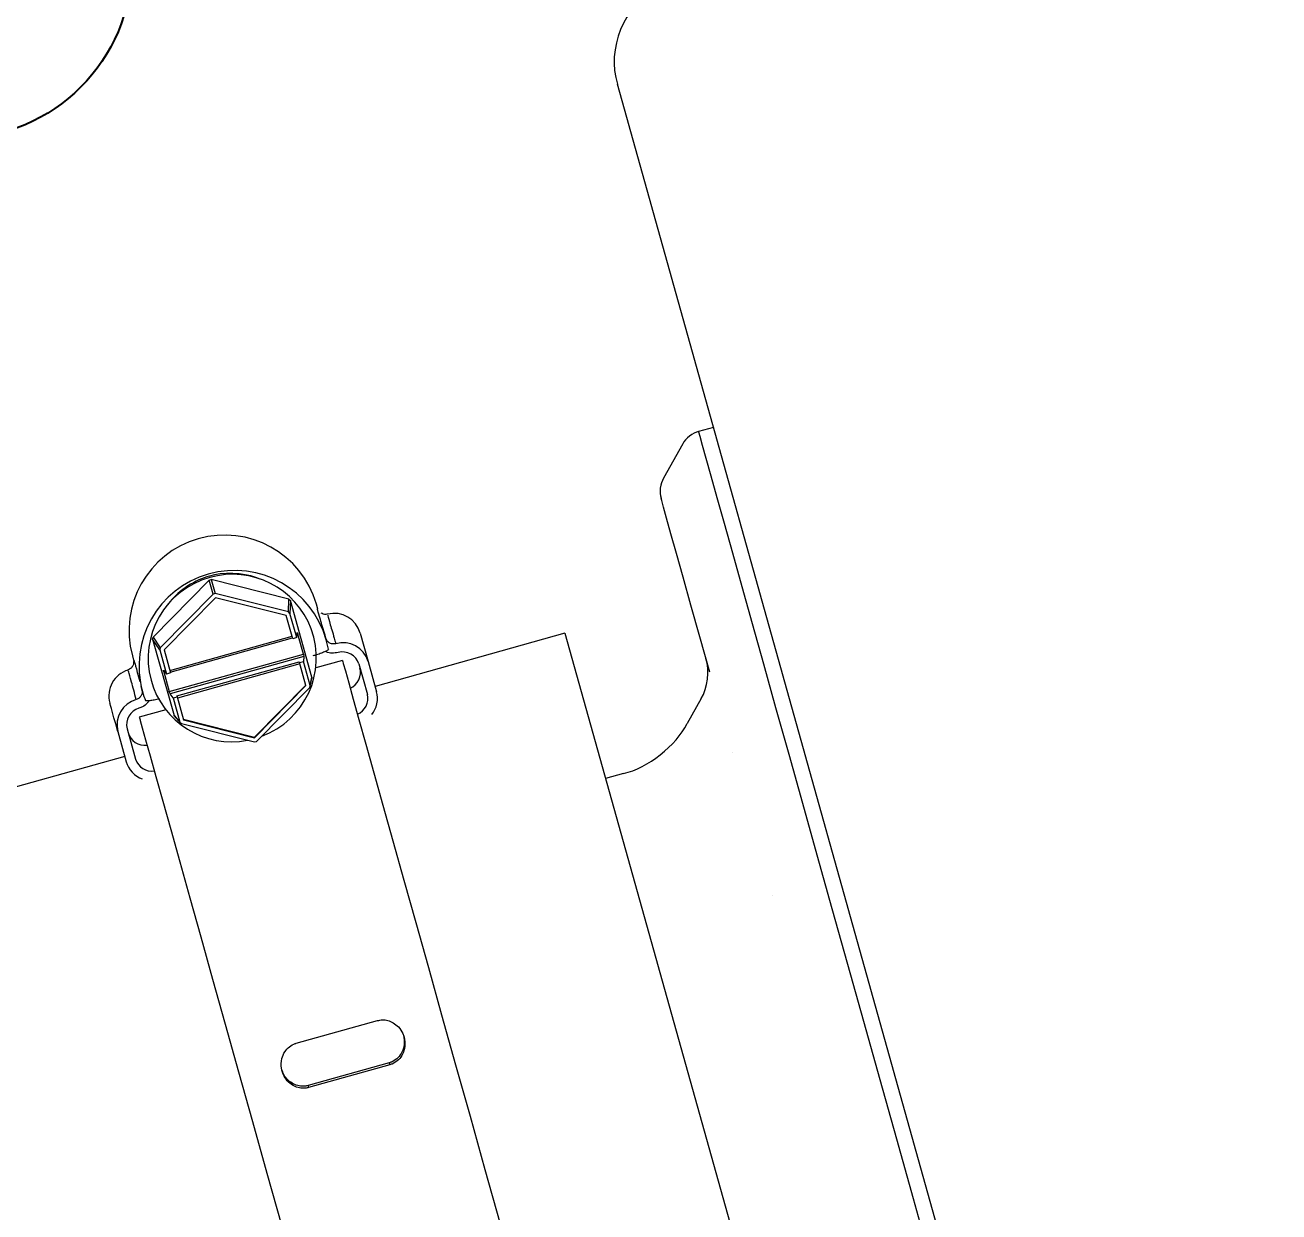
# Model space of a CAD drawing. Header units: inches. Extents: x -22 to 145, y -20 to 61.
# Drawn here: x 21.186 to 22.076, y 6.941 to 7.783 of the extents above; entities that cross this region are included whole.
import ezdxf
from ezdxf.enums import TextEntityAlignment as Align

# ---------------------------------------------------------------- set-up
doc = ezdxf.new("R2010")
doc.units = ezdxf.units.IN
doc.header["$MEASUREMENT"] = 0
for name, color, linetype in [('M-DET-MEDIUM', 3, 'Continuous'), ('M-DET-THIN', 9, 'Continuous'), ('M-DET-TXT', 2, 'Continuous'), ('M-DET-WIDE', 255, 'Continuous')]:
    doc.layers.add(name, color=color, linetype=linetype)
doc.styles.add('ARC-TEXT', font='arial.ttf', dxfattribs={"width": 1.00018, "height": 0.0938})

# ---------------------------------------------------------------- blocks, each defined once
blk = doc.blocks.new('block 139')
at = {"lineweight": 0}
blk.add_lwpolyline([(3.20915, 6.39417), (3.07439, 6.35645)], dxfattribs=at)
blk = doc.blocks.new('block 140')
at = {"lineweight": 0}
blk.add_lwpolyline([(2.89673, 6.30673), (2.63249, 6.23277)], dxfattribs=at)
blk = doc.blocks.new('block 150')
at = {"lineweight": 0}
blk.add_lwpolyline([(3.05119, 6.37483), (3.03233, 6.36956)], dxfattribs=at)
blk = doc.blocks.new('block 151')
at = {"lineweight": 0}
blk.add_lwpolyline([(2.92588, 6.33975), (2.90703, 6.33449)], dxfattribs=at)
blk = doc.blocks.new('block 152')
at = {"lineweight": 0}
blk.add_lwpolyline([(3.03367, 6.4112), (3.03268, 6.41473)], dxfattribs=at)
blk = doc.blocks.new('block 153')
at = {"lineweight": 0}
blk.add_lwpolyline([(3.03971, 6.38962), (3.03883, 6.39274)], dxfattribs=at)
blk = doc.blocks.new('block 154')
at = {"lineweight": 0}
blk.add_lwpolyline([(2.90818, 6.3566), (2.90915, 6.35309)], dxfattribs=at)
blk = doc.blocks.new('block 155')
at = {"lineweight": 0}
blk.add_lwpolyline([(2.90214, 6.37818), (2.903, 6.37507)], dxfattribs=at)
blk = doc.blocks.new('block 156')
at = {"lineweight": 0}
blk.add_open_spline([(3.04058, 6.40775), (3.04024, 6.40765), (3.03989, 6.40754), (3.03953, 6.4075), (3.03886, 6.40742), (3.03816, 6.40757), (3.0375, 6.40777), (3.03696, 6.40793), (3.03644, 6.40814), (3.03602, 6.40848)], degree=3, knots=[0, 0, 0, 0, 1, 1, 1, 2, 2, 2, 3, 3, 3, 3], dxfattribs=at)
blk = doc.blocks.new('block 157')
at = {"lineweight": 0}
blk.add_open_spline([(2.90294, 6.37397), (2.90295, 6.37393), (2.90295, 6.37386), (2.90296, 6.37372), (2.903, 6.37341), (2.90306, 6.37273), (2.90261, 6.37154), (2.90235, 6.37086), (2.90193, 6.37001), (2.90117, 6.36938), (2.90055, 6.36886), (2.89971, 6.36849), (2.89889, 6.36811)], degree=3, knots=[0, 0, 0, 0, 1, 1, 1, 2, 2, 2, 3, 3, 3, 4, 4, 4, 4], dxfattribs=at)
blk = doc.blocks.new('block 158')
at = {"lineweight": 0}
blk.add_open_spline([(3.06381, 6.39423), (3.06105, 6.40421), (3.0507, 6.41021), (3.04069, 6.40765)], degree=3, dxfattribs=at)
blk = doc.blocks.new('block 159')
at = {"lineweight": 0}
blk.add_open_spline([(2.89912, 6.36803), (2.88913, 6.36508), (2.88333, 6.35455), (2.88615, 6.34451)], degree=3, dxfattribs=at)
blk = doc.blocks.new('block 160')
at = {"lineweight": 0}
blk.add_open_spline([(3.0567, 6.35512), (3.06224, 6.35745), (3.06529, 6.36394), (3.06359, 6.36969)], degree=3, dxfattribs=at)
blk = doc.blocks.new('block 161')
at = {"lineweight": 0}
blk.add_open_spline([(2.8991, 6.32365), (2.90061, 6.31785), (2.9066, 6.31389), (2.91253, 6.31477)], degree=3, dxfattribs=at)
blk = doc.blocks.new('block 162')
at = {"lineweight": 0}
blk.add_lwpolyline([(2.92899, 6.36651), (3.01578, 6.39079)], dxfattribs=at)
blk = doc.blocks.new('block 163')
at = {"lineweight": 0}
blk.add_lwpolyline([(2.93201, 6.33505), (2.93617, 6.33049)], dxfattribs=at)
blk = doc.blocks.new('block 164')
at = {"lineweight": 0}
blk.add_lwpolyline([(3.02834, 6.35629), (3.02952, 6.36235)], dxfattribs=at)
blk = doc.blocks.new('block 165')
at = {"lineweight": 0}
blk.add_lwpolyline([(2.99271, 6.4326), (2.98973, 6.43361)], dxfattribs=at)
blk = doc.blocks.new('block 166')
at = {"lineweight": 0}
blk.add_lwpolyline([(2.92904, 6.41663), (2.927, 6.4142)], dxfattribs=at)
blk = doc.blocks.new('block 370')
at = {"lineweight": 0}
blk.add_lwpolyline([(3.31457, 6.54027), (3.30401, 6.53731)], dxfattribs=at)
blk = doc.blocks.new('block 372')
at = {"lineweight": 0}
blk.add_open_spline([(3.30401, 6.53731), (3.29976, 6.5364), (3.29466, 6.53239), (3.29274, 6.52847)], degree=3, dxfattribs=at)
blk = doc.blocks.new('block 373')
at = {"lineweight": 0}
blk.add_lwpolyline([(3.29274, 6.52847), (3.27906, 6.50415)], dxfattribs=at)
blk = doc.blocks.new('block 376')
at = {"lineweight": 0}
blk.add_open_spline([(3.27906, 6.50415), (3.27671, 6.5005), (3.27593, 6.49405), (3.27736, 6.48994)], degree=3, dxfattribs=at)
blk = doc.blocks.new('block 378')
at = {"lineweight": 0}
blk.add_open_spline([(3.30577, 6.34774), (3.31048, 6.35505), (3.31204, 6.36795), (3.30919, 6.37617)], degree=3, dxfattribs=at)
blk = doc.blocks.new('block 379')
at = {"lineweight": 0}
blk.add_lwpolyline([(3.30577, 6.34774), (3.29583, 6.33003)], dxfattribs=at)
blk = doc.blocks.new('block 382')
at = {"lineweight": 0}
blk.add_open_spline([(3.25077, 6.29465), (3.26776, 6.29836), (3.28819, 6.3144), (3.29583, 6.33003)], degree=3, dxfattribs=at)
blk = doc.blocks.new('block 384')
at = {"lineweight": 0}
blk.add_lwpolyline([(3.25077, 6.29465), (3.238, 6.2911)], dxfattribs=at)
blk = doc.blocks.new('block 394')
at = {"lineweight": 0}
blk.add_lwpolyline([(3.20915, 6.39417), (3.47142, 5.45712)], dxfattribs=at)
blk = doc.blocks.new('block 423')
at = {"lineweight": 0}
blk.add_open_spline([(2.90703, 6.33449), (2.90703, 6.33444), (2.90763, 6.33231), (2.90763, 6.33231), (2.90763, 6.33231), (2.90912, 6.327), (2.90912, 6.327), (2.90912, 6.327), (2.91148, 6.31855), (2.91148, 6.31855), (2.91148, 6.31855), (2.91471, 6.30702), (2.91471, 6.30702), (2.91471, 6.30702), (2.91877, 6.29248), (2.91877, 6.29248), (2.91877, 6.29248), (2.92366, 6.27501), (2.92366, 6.27501), (2.92366, 6.27501), (2.92933, 6.25476), (2.92933, 6.25476), (2.92933, 6.25476), (2.93575, 6.23182), (2.93575, 6.23182), (2.93575, 6.23182), (2.94288, 6.20637), (2.94288, 6.20637), (2.94288, 6.20637), (2.95066, 6.17856), (2.95066, 6.17856), (2.95066, 6.17856), (2.95905, 6.14858), (2.95905, 6.14858), (2.95905, 6.14858), (2.96801, 6.11661), (2.96801, 6.11661), (2.96801, 6.11661), (2.97745, 6.08287), (2.97745, 6.08287), (2.97745, 6.08287), (2.98733, 6.04755), (2.98733, 6.04755), (2.98733, 6.04755), (2.99759, 6.01094), (2.99759, 6.01094), (2.99759, 6.01094), (3.00815, 5.97322), (3.00815, 5.97322), (3.00815, 5.97322), (3.01893, 5.93464), (3.01893, 5.93464), (3.01893, 5.93464), (3.0299, 5.89549), (3.0299, 5.89549), (3.0299, 5.89549), (3.04096, 5.85599), (3.04096, 5.85599), (3.04096, 5.85599), (3.05204, 5.8164), (3.05204, 5.8164), (3.05204, 5.8164), (3.06306, 5.77699), (3.06306, 5.77699), (3.06306, 5.77699), (3.07398, 5.73801), (3.07398, 5.73801), (3.07398, 5.73801), (3.08471, 5.69969), (3.08471, 5.69969), (3.08471, 5.69969), (3.09516, 5.66231), (3.09516, 5.66231), (3.09516, 5.66231), (3.10529, 5.6261), (3.10529, 5.6261), (3.10529, 5.6261), (3.11503, 5.59131), (3.11503, 5.59131), (3.11503, 5.59131), (3.12432, 5.55814), (3.12432, 5.55814), (3.12432, 5.55814), (3.13308, 5.52682), (3.13308, 5.52682), (3.13308, 5.52682), (3.14128, 5.49754), (3.14128, 5.49754), (3.14128, 5.49754), (3.14885, 5.4705), (3.14885, 5.4705), (3.14885, 5.4705), (3.15574, 5.44591), (3.15574, 5.44591), (3.15574, 5.44591), (3.16191, 5.42385), (3.16191, 5.42385), (3.16191, 5.42385), (3.16732, 5.40452), (3.16732, 5.40452), (3.16732, 5.40452), (3.17193, 5.38805), (3.17193, 5.38805), (3.17193, 5.38805), (3.17572, 5.3745), (3.17572, 5.3745), (3.17572, 5.3745), (3.17866, 5.364), (3.17866, 5.364), (3.17866, 5.364), (3.18072, 5.35663), (3.18072, 5.35663), (3.18072, 5.35663), (3.18191, 5.35238), (3.18191, 5.35238), (3.18191, 5.35238), (3.18222, 5.35127), (3.18222, 5.35127)], degree=3, knots=[0, 0, 0, 0, 1, 1, 1, 2, 2, 2, 3, 3, 3, 4, 4, 4, 5, 5, 5, 6, 6, 6, 7, 7, 7, 8, 8, 8, 9, 9, 9, 10, 10, 10, 11, 11, 11, 12, 12, 12, 13, 13, 13, 14, 14, 14, 15, 15, 15, 16, 16, 16, 17, 17, 17, 18, 18, 18, 19, 19, 19, 20, 20, 20, 21, 21, 21, 22, 22, 22, 23, 23, 23, 24, 24, 24, 25, 25, 25, 26, 26, 26, 27, 27, 27, 28, 28, 28, 29, 29, 29, 30, 30, 30, 31, 31, 31, 32, 32, 32, 33, 33, 33, 34, 34, 34, 35, 35, 35, 36, 36, 36, 37, 37, 37, 38, 38, 38, 39, 39, 39, 39], dxfattribs=at)
blk = doc.blocks.new('block 424')
at = {"lineweight": 0}
blk.add_open_spline([(3.05119, 6.37483), (3.05119, 6.37479), (3.05179, 6.37266), (3.05179, 6.37266), (3.05179, 6.37266), (3.05329, 6.36735), (3.05329, 6.36735), (3.05329, 6.36735), (3.05565, 6.3589), (3.05565, 6.3589), (3.05565, 6.3589), (3.05887, 6.34737), (3.05887, 6.34737), (3.05887, 6.34737), (3.06294, 6.33283), (3.06294, 6.33283), (3.06294, 6.33283), (3.06783, 6.31537), (3.06783, 6.31537), (3.06783, 6.31537), (3.0735, 6.29511), (3.0735, 6.29511), (3.0735, 6.29511), (3.07991, 6.27217), (3.07991, 6.27217), (3.07991, 6.27217), (3.08704, 6.24672), (3.08704, 6.24672), (3.08704, 6.24672), (3.09482, 6.21891), (3.09482, 6.21891), (3.09482, 6.21891), (3.10322, 6.18893), (3.10322, 6.18893), (3.10322, 6.18893), (3.11217, 6.15696), (3.11217, 6.15696), (3.11217, 6.15696), (3.12161, 6.12322), (3.12161, 6.12322), (3.12161, 6.12322), (3.13149, 6.0879), (3.13149, 6.0879), (3.13149, 6.0879), (3.14175, 6.05129), (3.14175, 6.05129), (3.14175, 6.05129), (3.15231, 6.01357), (3.15231, 6.01357), (3.15231, 6.01357), (3.16309, 5.97501), (3.16309, 5.97501), (3.16309, 5.97501), (3.17406, 5.93584), (3.17406, 5.93584), (3.17406, 5.93584), (3.18511, 5.89634), (3.18511, 5.89634), (3.18511, 5.89634), (3.19619, 5.85675), (3.19619, 5.85675), (3.19619, 5.85675), (3.20723, 5.81735), (3.20723, 5.81735), (3.20723, 5.81735), (3.21813, 5.77836), (3.21813, 5.77836), (3.21813, 5.77836), (3.22887, 5.74003), (3.22887, 5.74003), (3.22887, 5.74003), (3.23933, 5.70266), (3.23933, 5.70266), (3.23933, 5.70266), (3.24945, 5.66647), (3.24945, 5.66647), (3.24945, 5.66647), (3.2592, 5.63166), (3.2592, 5.63166), (3.2592, 5.63166), (3.26849, 5.59849), (3.26849, 5.59849), (3.26849, 5.59849), (3.27724, 5.56717), (3.27724, 5.56717), (3.27724, 5.56717), (3.28545, 5.5379), (3.28545, 5.5379), (3.28545, 5.5379), (3.29302, 5.51085), (3.29302, 5.51085), (3.29302, 5.51085), (3.2999, 5.48625), (3.2999, 5.48625), (3.2999, 5.48625), (3.30608, 5.4642), (3.30608, 5.4642), (3.30608, 5.4642), (3.31148, 5.44487), (3.31148, 5.44487), (3.31148, 5.44487), (3.3161, 5.4284), (3.3161, 5.4284), (3.3161, 5.4284), (3.31989, 5.41485), (3.31989, 5.41485), (3.31989, 5.41485), (3.32282, 5.40435), (3.32282, 5.40435), (3.32282, 5.40435), (3.32489, 5.39698), (3.32489, 5.39698), (3.32489, 5.39698), (3.32607, 5.39273), (3.32607, 5.39273), (3.32607, 5.39273), (3.32638, 5.39162), (3.32638, 5.39162)], degree=3, knots=[0, 0, 0, 0, 1, 1, 1, 2, 2, 2, 3, 3, 3, 4, 4, 4, 5, 5, 5, 6, 6, 6, 7, 7, 7, 8, 8, 8, 9, 9, 9, 10, 10, 10, 11, 11, 11, 12, 12, 12, 13, 13, 13, 14, 14, 14, 15, 15, 15, 16, 16, 16, 17, 17, 17, 18, 18, 18, 19, 19, 19, 20, 20, 20, 21, 21, 21, 22, 22, 22, 23, 23, 23, 24, 24, 24, 25, 25, 25, 26, 26, 26, 27, 27, 27, 28, 28, 28, 29, 29, 29, 30, 30, 30, 31, 31, 31, 32, 32, 32, 33, 33, 33, 34, 34, 34, 35, 35, 35, 36, 36, 36, 37, 37, 37, 38, 38, 38, 39, 39, 39, 39], dxfattribs=at)
blk = doc.blocks.new('block 433')
at = {"lineweight": 0}
blk.add_open_spline([(3.07609, 6.11922), (3.07722, 6.11945), (3.07835, 6.11967), (3.07947, 6.11973), (3.08079, 6.11979), (3.08212, 6.11961), (3.08336, 6.11927), (3.08474, 6.11891), (3.08603, 6.11836), (3.08722, 6.11768), (3.08862, 6.11685), (3.08987, 6.11583), (3.09092, 6.11468), (3.09223, 6.11328), (3.09326, 6.11168), (3.09403, 6.10996), (3.09438, 6.10918), (3.09467, 6.10835), (3.09492, 6.10753), (3.09552, 6.10536), (3.09572, 6.10307), (3.09545, 6.10079), (3.09523, 6.09895), (3.09471, 6.09711), (3.09385, 6.09541), (3.09315, 6.09398), (3.09219, 6.09265), (3.09103, 6.09146), (3.08984, 6.09028), (3.08844, 6.08925), (3.08688, 6.08859), (3.08623, 6.08829), (3.08555, 6.08806), (3.08488, 6.08785)], degree=3, knots=[0, 0, 0, 0, 1, 1, 1, 2, 2, 2, 3, 3, 3, 4, 4, 4, 5, 5, 5, 6, 6, 6, 7, 7, 7, 8, 8, 8, 9, 9, 9, 10, 10, 10, 11, 11, 11, 11], dxfattribs=at)
blk = doc.blocks.new('block 434')
at = {"lineweight": 0}
blk.add_lwpolyline([(3.01843, 6.10307), (3.07609, 6.11922)], dxfattribs=at)
blk = doc.blocks.new('block 435')
at = {"lineweight": 0}
blk.add_open_spline([(3.02722, 6.07171), (3.02644, 6.07153), (3.02567, 6.07137), (3.02491, 6.07127), (3.02353, 6.07111), (3.02212, 6.07119), (3.02077, 6.07145), (3.01936, 6.07173), (3.01801, 6.07221), (3.01677, 6.07285), (3.01538, 6.07356), (3.01411, 6.07449), (3.01302, 6.07554), (3.01172, 6.07679), (3.01066, 6.07822), (3.00985, 6.07975), (3.00888, 6.08155), (3.00824, 6.08349), (3.00795, 6.08548), (3.00762, 6.08769), (3.00771, 6.08997), (3.00826, 6.09219), (3.0087, 6.09393), (3.00941, 6.09562), (3.01044, 6.09718), (3.01127, 6.09843), (3.0123, 6.09959), (3.01352, 6.10058), (3.01476, 6.10155), (3.0162, 6.10236), (3.01773, 6.10286), (3.01796, 6.10294), (3.01818, 6.10301), (3.01843, 6.10307)], degree=3, knots=[0, 0, 0, 0, 1, 1, 1, 2, 2, 2, 3, 3, 3, 4, 4, 4, 5, 5, 5, 6, 6, 6, 7, 7, 7, 8, 8, 8, 9, 9, 9, 10, 10, 10, 11, 11, 11, 11], dxfattribs=at)
blk = doc.blocks.new('block 436')
at = {"lineweight": 0}
blk.add_lwpolyline([(3.08488, 6.08785), (3.02722, 6.07171)], dxfattribs=at)
blk = doc.blocks.new('block 451')
at = {"lineweight": 0}
blk.add_open_spline([(3.09452, 6.10896), (3.09489, 6.10675), (3.09526, 6.10454), (3.09505, 6.10228), (3.09489, 6.10044), (3.09436, 6.09859), (3.09347, 6.09685), (3.09276, 6.09544), (3.09183, 6.09409), (3.09067, 6.09291), (3.08949, 6.09172), (3.08808, 6.09068), (3.08652, 6.09), (3.08586, 6.08971), (3.08517, 6.08948), (3.08447, 6.08925)], degree=3, knots=[0, 0, 0, 0, 1, 1, 1, 2, 2, 2, 3, 3, 3, 4, 4, 4, 5, 5, 5, 5], dxfattribs=at)
blk = doc.blocks.new('block 452')
at = {"lineweight": 0}
blk.add_lwpolyline([(3.08447, 6.08925), (3.02681, 6.0731)], dxfattribs=at)
blk = doc.blocks.new('block 453')
at = {"lineweight": 0}
blk.add_open_spline([(3.02681, 6.0731), (3.02608, 6.07294), (3.02533, 6.07278), (3.02459, 6.07268), (3.0232, 6.07251), (3.02181, 6.07259), (3.02048, 6.07285), (3.01906, 6.0731), (3.01773, 6.07356), (3.0165, 6.0742), (3.0151, 6.07489), (3.01386, 6.0758), (3.01274, 6.07684), (3.01143, 6.07806), (3.01029, 6.07946), (3.00954, 6.081), (3.00894, 6.08222), (3.00859, 6.08352), (3.00823, 6.08482)], degree=3, knots=[0, 0, 0, 0, 1, 1, 1, 2, 2, 2, 3, 3, 3, 4, 4, 4, 5, 5, 5, 6, 6, 6, 6], dxfattribs=at)
blk = doc.blocks.new('block 460')
at = {"lineweight": 0}
blk.add_open_spline([(3.04123, 6.38276), (3.03472, 6.41961), (2.99957, 6.44418), (2.96274, 6.43767), (2.92591, 6.43116), (2.90133, 6.396), (2.90784, 6.35918), (2.90834, 6.35576), (2.91006, 6.34959), (2.9114, 6.34643)], degree=3, knots=[0, 0, 0, 0, 1, 1, 1, 2, 2, 2, 3, 3, 3, 3], dxfattribs=at)
blk = doc.blocks.new('block 461')
at = {"lineweight": 0}
blk.add_open_spline([(3.04123, 6.38276), (3.04115, 6.38257), (3.04107, 6.38236), (3.04073, 6.3821), (3.04039, 6.38182), (3.03979, 6.3815), (3.03902, 6.38114), (3.03826, 6.38078), (3.03734, 6.3804), (3.03628, 6.38), (3.03523, 6.3796), (3.03404, 6.37919), (3.03281, 6.37882), (3.03196, 6.37856), (3.0311, 6.3783), (3.03023, 6.37806)], degree=3, knots=[0, 0, 0, 0, 1, 1, 1, 2, 2, 2, 3, 3, 3, 4, 4, 4, 5, 5, 5, 5], dxfattribs=at)
blk = doc.blocks.new('block 462')
at = {"lineweight": 0}
blk.add_open_spline([(2.92139, 6.34763), (2.92072, 6.34745), (2.92007, 6.34729), (2.91944, 6.34712), (2.91819, 6.34683), (2.91701, 6.3466), (2.91598, 6.34644), (2.91495, 6.34626), (2.91406, 6.34615), (2.91333, 6.34612), (2.9126, 6.34607), (2.91204, 6.34609), (2.91175, 6.34618), (2.91158, 6.34625), (2.91149, 6.34634), (2.9114, 6.34643)], degree=3, knots=[0, 0, 0, 0, 1, 1, 1, 2, 2, 2, 3, 3, 3, 4, 4, 4, 5, 5, 5, 5], dxfattribs=at)
blk = doc.blocks.new('block 463')
at = {"lineweight": 0}
blk.add_open_spline([(3.03268, 6.41473), (3.02234, 6.45071), (2.9848, 6.47149), (2.94882, 6.46116), (2.91322, 6.45101), (2.89234, 6.41389), (2.90214, 6.37818)], degree=3, knots=[0, 0, 0, 0, 1, 1, 1, 2, 2, 2, 2], dxfattribs=at)
blk = doc.blocks.new('block 464')
at = {"lineweight": 0}
blk.add_open_spline([(3.03883, 6.39274), (3.03765, 6.39672), (3.03644, 6.4007), (3.03555, 6.40379), (3.03464, 6.40695), (3.03404, 6.40916), (3.03378, 6.4102), (3.03356, 6.41104), (3.0336, 6.41112), (3.03362, 6.41119)], degree=3, knots=[0, 0, 0, 0, 1, 1, 1, 2, 2, 2, 3, 3, 3, 3], dxfattribs=at)
blk = doc.blocks.new('block 465')
at = {"lineweight": 0}
blk.add_open_spline([(2.90329, 6.37432), (2.90339, 6.37411), (2.90348, 6.37391), (2.90368, 6.37334), (2.90401, 6.37227), (2.90464, 6.36997), (2.90559, 6.36638), (2.90612, 6.36442), (2.90675, 6.36209), (2.90737, 6.35977)], degree=3, knots=[0, 0, 0, 0, 1, 1, 1, 2, 2, 2, 3, 3, 3, 3], dxfattribs=at)
blk = doc.blocks.new('block 466')
at = {"lineweight": 0}
blk.add_open_spline([(2.91372, 6.34615), (2.91339, 6.3456), (2.91305, 6.34503), (2.91265, 6.34451), (2.91179, 6.34341), (2.91059, 6.34255), (2.9093, 6.3419), (2.90849, 6.34149), (2.90763, 6.34116), (2.90678, 6.34084)], degree=3, knots=[0, 0, 0, 0, 1, 1, 1, 2, 2, 2, 3, 3, 3, 3], dxfattribs=at)
blk = doc.blocks.new('block 467')
at = {"lineweight": 0}
blk.add_open_spline([(3.04648, 6.3867), (3.04583, 6.3866), (3.04517, 6.38649), (3.04452, 6.38652), (3.04387, 6.38655), (3.04321, 6.38671), (3.04262, 6.38697), (3.04201, 6.38723), (3.04148, 6.38759), (3.04099, 6.38801), (3.04052, 6.38845), (3.04012, 6.38895), (3.03984, 6.38952), (3.03966, 6.38988), (3.03953, 6.39026), (3.0394, 6.39064)], degree=3, knots=[0, 0, 0, 0, 1, 1, 1, 2, 2, 2, 3, 3, 3, 4, 4, 4, 5, 5, 5, 5], dxfattribs=at)
blk = doc.blocks.new('block 468')
at = {"lineweight": 0}
blk.add_lwpolyline([(2.89918, 6.36753), (2.89915, 6.36761)], dxfattribs=at)
blk = doc.blocks.new('block 469')
at = {"lineweight": 0}
blk.add_open_spline([(2.90888, 6.35411), (2.90901, 6.35348), (2.90912, 6.35286), (2.90909, 6.35222), (2.90907, 6.35161), (2.90891, 6.35098), (2.90865, 6.35037), (2.90839, 6.34979), (2.90804, 6.34923), (2.90759, 6.34877), (2.90715, 6.34828), (2.90662, 6.34786), (2.90603, 6.34755), (2.90568, 6.34736), (2.90528, 6.34721), (2.90488, 6.34706)], degree=3, knots=[0, 0, 0, 0, 1, 1, 1, 2, 2, 2, 3, 3, 3, 4, 4, 4, 5, 5, 5, 5], dxfattribs=at)
blk = doc.blocks.new('block 470')
at = {"lineweight": 0}
blk.add_open_spline([(3.04809, 6.3804), (3.04667, 6.38019), (3.04528, 6.37999), (3.04383, 6.38), (3.0424, 6.38004), (3.04093, 6.38028), (3.03972, 6.38099), (3.03958, 6.38107), (3.03943, 6.38118), (3.03929, 6.38127)], degree=3, knots=[0, 0, 0, 0, 1, 1, 1, 2, 2, 2, 3, 3, 3, 3], dxfattribs=at)
blk = doc.blocks.new('block 471')
at = {"lineweight": 0}
blk.add_lwpolyline([(3.06381, 6.39423), (3.06942, 6.37419)], dxfattribs=at)
blk = doc.blocks.new('block 472')
at = {"lineweight": 0}
blk.add_open_spline([(3.06942, 6.37419), (3.06648, 6.38389), (3.05623, 6.38948), (3.04648, 6.3867)], degree=3, dxfattribs=at)
blk = doc.blocks.new('block 473')
at = {"lineweight": 0}
blk.add_lwpolyline([(2.89177, 6.32447), (2.89029, 6.32973), (2.88905, 6.33421), (2.888, 6.33788), (2.88721, 6.34076), (2.88663, 6.34284), (2.88628, 6.34409), (2.88615, 6.34451)], dxfattribs=at)
blk = doc.blocks.new('block 474')
at = {"lineweight": 0}
blk.add_open_spline([(2.90488, 6.34706), (2.89512, 6.34438), (2.88926, 6.33427), (2.89177, 6.32447)], degree=3, dxfattribs=at)
blk = doc.blocks.new('block 475')
at = {"lineweight": 0}
blk.add_open_spline([(2.90678, 6.34084), (2.90049, 6.33912), (2.89673, 6.33262), (2.89835, 6.3263)], degree=3, dxfattribs=at)
blk = doc.blocks.new('block 476')
at = {"lineweight": 0}
blk.add_lwpolyline([(2.89835, 6.3263), (2.90439, 6.3047)], dxfattribs=at)
blk = doc.blocks.new('block 477')
at = {"lineweight": 0}
blk.add_open_spline([(2.90439, 6.3047), (2.90602, 6.29908), (2.91193, 6.29537), (2.91769, 6.29636)], degree=3, dxfattribs=at)
blk = doc.blocks.new('block 478')
at = {"lineweight": 0}
blk.add_open_spline([(3.06185, 6.33673), (3.06729, 6.33886), (3.07042, 6.3451), (3.06888, 6.35073)], degree=3, dxfattribs=at)
blk = doc.blocks.new('block 479')
at = {"lineweight": 0}
blk.add_lwpolyline([(3.06284, 6.37235), (3.06888, 6.35073)], dxfattribs=at)
blk = doc.blocks.new('block 480')
at = {"lineweight": 0}
blk.add_open_spline([(3.06284, 6.37235), (3.06094, 6.37857), (3.05434, 6.38218), (3.04809, 6.3804)], degree=3, dxfattribs=at)
blk = doc.blocks.new('block 481')
at = {"lineweight": 0}
blk.add_lwpolyline([(3.06942, 6.37419), (3.07546, 6.35258)], dxfattribs=at)
blk = doc.blocks.new('block 482')
at = {"lineweight": 0}
blk.add_open_spline([(3.07202, 6.33647), (3.07558, 6.34035), (3.07712, 6.34758), (3.07546, 6.35258)], degree=3, dxfattribs=at)
blk = doc.blocks.new('block 483')
at = {"lineweight": 0}
blk.add_open_spline([(2.89782, 6.30286), (2.899, 6.29773), (2.90407, 6.29235), (2.90912, 6.29087)], degree=3, dxfattribs=at)
blk = doc.blocks.new('block 484')
at = {"lineweight": 0}
blk.add_lwpolyline([(2.89177, 6.32447), (2.89782, 6.30286)], dxfattribs=at)
blk = doc.blocks.new('block 485')
at = {"lineweight": 0}
blk.add_lwpolyline([(2.95673, 6.43186), (2.95815, 6.43226)], dxfattribs=at)
blk = doc.blocks.new('block 486')
at = {"lineweight": 0}
blk.add_lwpolyline([(2.96093, 6.42235), (2.95951, 6.42195)], dxfattribs=at)
blk = doc.blocks.new('block 487')
at = {"lineweight": 0}
blk.add_lwpolyline([(2.95673, 6.43186), (2.91684, 6.39139)], dxfattribs=at)
blk = doc.blocks.new('block 488')
at = {"lineweight": 0}
blk.add_lwpolyline([(2.95951, 6.42195), (2.92188, 6.38377)], dxfattribs=at)
blk = doc.blocks.new('block 489')
at = {"lineweight": 0}
blk.add_lwpolyline([(3.01325, 6.41837), (2.95815, 6.43226)], dxfattribs=at)
blk = doc.blocks.new('block 490')
at = {"lineweight": 0}
blk.add_lwpolyline([(3.01291, 6.40924), (2.96093, 6.42235)], dxfattribs=at)
blk = doc.blocks.new('block 491')
at = {"lineweight": 0}
blk.add_lwpolyline([(3.01877, 6.39104), (3.01595, 6.39024)], dxfattribs=at)
blk = doc.blocks.new('block 492')
at = {"lineweight": 0}
blk.add_lwpolyline([(3.01595, 6.39024), (3.01135, 6.40663)], dxfattribs=at)
blk = doc.blocks.new('block 493')
at = {"lineweight": 0}
blk.add_lwpolyline([(3.01135, 6.40663), (2.96101, 6.41932)], dxfattribs=at)
blk = doc.blocks.new('block 494')
at = {"lineweight": 0}
blk.add_lwpolyline([(2.96101, 6.41932), (2.92457, 6.38234)], dxfattribs=at)
blk = doc.blocks.new('block 495')
at = {"lineweight": 0}
blk.add_lwpolyline([(2.92457, 6.38234), (2.92915, 6.36595)], dxfattribs=at)
blk = doc.blocks.new('block 496')
at = {"lineweight": 0}
blk.add_lwpolyline([(2.92915, 6.36595), (2.92631, 6.36516)], dxfattribs=at)
blk = doc.blocks.new('block 497')
at = {"lineweight": 0}
blk.add_lwpolyline([(2.9215, 6.38236), (2.92631, 6.36516)], dxfattribs=at)
blk = doc.blocks.new('block 498')
at = {"lineweight": 0}
blk.add_lwpolyline([(2.92188, 6.38377), (2.9215, 6.38236)], dxfattribs=at)
blk = doc.blocks.new('block 499')
at = {"lineweight": 0}
blk.add_lwpolyline([(3.01396, 6.40823), (3.01291, 6.40924)], dxfattribs=at)
blk = doc.blocks.new('block 500')
at = {"lineweight": 0}
blk.add_lwpolyline([(3.01877, 6.39104), (3.01396, 6.40823)], dxfattribs=at)
blk = doc.blocks.new('block 501')
at = {"lineweight": 0}
blk.add_lwpolyline([(2.91648, 6.38998), (2.91684, 6.39139)], dxfattribs=at)
blk = doc.blocks.new('block 502')
at = {"lineweight": 0}
blk.add_lwpolyline([(3.01325, 6.41837), (3.01428, 6.41736)], dxfattribs=at)
blk = doc.blocks.new('block 503')
at = {"lineweight": 0}
blk.add_lwpolyline([(2.92415, 6.36803), (2.92631, 6.36516)], dxfattribs=at)
blk = doc.blocks.new('block 504')
at = {"lineweight": 0}
blk.add_lwpolyline([(2.92441, 6.3668), (2.92415, 6.36803)], dxfattribs=at)
blk = doc.blocks.new('block 505')
at = {"lineweight": 0}
blk.add_lwpolyline([(2.92441, 6.3668), (2.92834, 6.35273)], dxfattribs=at)
blk = doc.blocks.new('block 506')
at = {"lineweight": 0}
blk.add_lwpolyline([(2.92888, 6.35115), (2.92834, 6.35273)], dxfattribs=at)
blk = doc.blocks.new('block 507')
at = {"lineweight": 0}
blk.add_lwpolyline([(2.93103, 6.34828), (2.92888, 6.35115)], dxfattribs=at)
blk = doc.blocks.new('block 508')
at = {"lineweight": 0}
blk.add_lwpolyline([(2.93103, 6.34828), (2.93586, 6.33108)], dxfattribs=at)
blk = doc.blocks.new('block 509')
at = {"lineweight": 0}
blk.add_lwpolyline([(2.91648, 6.38998), (2.93168, 6.33564)], dxfattribs=at)
blk = doc.blocks.new('block 510')
at = {"lineweight": 0}
blk.add_lwpolyline([(3.02385, 6.37774), (3.02349, 6.37416)], dxfattribs=at)
blk = doc.blocks.new('block 511')
at = {"lineweight": 0}
blk.add_lwpolyline([(3.02348, 6.37935), (3.02385, 6.37774)], dxfattribs=at)
blk = doc.blocks.new('block 512')
at = {"lineweight": 0}
blk.add_lwpolyline([(3.02348, 6.37935), (3.01955, 6.39342)], dxfattribs=at)
blk = doc.blocks.new('block 513')
at = {"lineweight": 0}
blk.add_lwpolyline([(3.01913, 6.39462), (3.01955, 6.39342)], dxfattribs=at)
blk = doc.blocks.new('block 514')
at = {"lineweight": 0}
blk.add_lwpolyline([(3.01877, 6.39104), (3.01913, 6.39462)], dxfattribs=at)
blk = doc.blocks.new('block 515')
at = {"lineweight": 0}
blk.add_lwpolyline([(3.02951, 6.36301), (3.01428, 6.41736)], dxfattribs=at)
blk = doc.blocks.new('block 516')
at = {"lineweight": 0}
blk.add_lwpolyline([(3.02832, 6.35695), (3.02349, 6.37416)], dxfattribs=at)
blk = doc.blocks.new('block 517')
at = {"lineweight": 0}
blk.add_lwpolyline([(2.93372, 6.34964), (2.93388, 6.34908)], dxfattribs=at)
blk = doc.blocks.new('block 518')
at = {"lineweight": 0}
blk.add_lwpolyline([(2.93103, 6.34828), (2.93388, 6.34908)], dxfattribs=at)
blk = doc.blocks.new('block 519')
at = {"lineweight": 0}
blk.add_lwpolyline([(3.02065, 6.37336), (3.02349, 6.37416)], dxfattribs=at)
blk = doc.blocks.new('block 520')
at = {"lineweight": 0}
blk.add_lwpolyline([(3.02065, 6.37336), (3.02051, 6.37393)], dxfattribs=at)
blk = doc.blocks.new('block 521')
at = {"lineweight": 0}
blk.add_lwpolyline([(2.98889, 6.31696), (2.99031, 6.31735)], dxfattribs=at)
blk = doc.blocks.new('block 522')
at = {"lineweight": 0}
blk.add_lwpolyline([(2.9369, 6.33006), (2.98889, 6.31696)], dxfattribs=at)
blk = doc.blocks.new('block 523')
at = {"lineweight": 0}
blk.add_lwpolyline([(2.93586, 6.33108), (2.9369, 6.33006)], dxfattribs=at)
blk = doc.blocks.new('block 524')
at = {"lineweight": 0}
blk.add_lwpolyline([(2.93388, 6.34908), (2.93846, 6.33269)], dxfattribs=at)
blk = doc.blocks.new('block 525')
at = {"lineweight": 0}
blk.add_lwpolyline([(2.93846, 6.33269), (2.9888, 6.32)], dxfattribs=at)
blk = doc.blocks.new('block 526')
at = {"lineweight": 0}
blk.add_lwpolyline([(2.9888, 6.32), (3.02525, 6.35697)], dxfattribs=at)
blk = doc.blocks.new('block 527')
at = {"lineweight": 0}
blk.add_lwpolyline([(3.02525, 6.35697), (3.02065, 6.37336)], dxfattribs=at)
blk = doc.blocks.new('block 528')
at = {"lineweight": 0}
blk.add_lwpolyline([(3.02795, 6.35554), (3.02832, 6.35695)], dxfattribs=at)
blk = doc.blocks.new('block 529')
at = {"lineweight": 0}
blk.add_lwpolyline([(2.99031, 6.31735), (3.02795, 6.35554)], dxfattribs=at)
blk = doc.blocks.new('block 530')
at = {"lineweight": 0}
blk.add_lwpolyline([(2.93836, 6.33306), (2.9887, 6.32038)], dxfattribs=at)
blk = doc.blocks.new('block 531')
at = {"lineweight": 0}
blk.add_lwpolyline([(2.9887, 6.32038), (2.9888, 6.32)], dxfattribs=at)
blk = doc.blocks.new('block 532')
at = {"lineweight": 0}
blk.add_lwpolyline([(2.9887, 6.32038), (3.02513, 6.35736)], dxfattribs=at)
blk = doc.blocks.new('block 533')
at = {"lineweight": 0}
blk.add_lwpolyline([(2.93201, 6.33505), (2.93168, 6.33564)], dxfattribs=at)
blk = doc.blocks.new('block 534')
at = {"lineweight": 0}
blk.add_lwpolyline([(3.02951, 6.36301), (3.02952, 6.36235)], dxfattribs=at)
blk = doc.blocks.new('block 535')
at = {"lineweight": 0}
blk.add_open_spline([(2.99393, 6.32104), (3.02465, 6.33237), (3.04034, 6.36646), (3.029, 6.39716), (3.0186, 6.4261), (2.98649, 6.44237), (2.95701, 6.43359)], degree=3, knots=[0, 0, 0, 0, 1, 1, 1, 2, 2, 2, 2], dxfattribs=at)
blk = doc.blocks.new('block 536')
at = {"lineweight": 0}
blk.add_open_spline([(2.95701, 6.43359), (2.92543, 6.425), (2.90678, 6.39243), (2.91537, 6.36085), (2.92317, 6.33111), (2.95374, 6.31208), (2.98388, 6.31823)], degree=3, knots=[0, 0, 0, 0, 1, 1, 1, 2, 2, 2, 2], dxfattribs=at)
blk = doc.blocks.new('block 537')
at = {"lineweight": 0}
blk.add_open_spline([(2.95675, 6.43453), (2.94746, 6.43252), (2.93469, 6.42427), (2.92904, 6.41663)], degree=3, dxfattribs=at)
blk = doc.blocks.new('block 538')
at = {"lineweight": 0}
blk.add_open_spline([(2.98973, 6.43361), (2.98092, 6.4372), (2.96573, 6.43762), (2.95675, 6.43453)], degree=3, dxfattribs=at)
blk = doc.blocks.new('block 1091')
at = {"lineweight": 0}
for points in [[(3.31188, 6.36662), (3.30486, 6.39168), (3.29856, 6.41415), (3.29303, 6.4339), (3.28831, 6.45081), (3.28439, 6.46479), (3.28132, 6.47575), (3.27913, 6.48361), (3.27779, 6.48835), (3.27736, 6.48994)], [(3.32791, 6.30934), (3.32791, 6.30934)], [(3.35624, 6.20809), (3.35624, 6.20809)], [(3.42261, 5.97096), (3.42261, 5.97096)], [(3.44573, 5.88841), (3.44573, 5.88841)], [(3.45716, 5.84756), (3.45716, 5.84756)], [(3.46842, 5.8073), (3.46842, 5.8073)], [(3.47945, 5.76789), (3.47945, 5.76789)], [(3.49019, 5.72954), (3.49019, 5.72954)], [(3.50055, 5.69251), (3.50055, 5.69251)], [(3.51051, 5.65697), (3.51051, 5.65697)], [(3.51996, 5.62316), (3.51996, 5.62316)], [(3.5289, 5.59126), (3.5289, 5.59126)], [(3.53723, 5.56149), (3.53723, 5.56149)], [(3.57945, 5.41066), (3.579, 5.41225), (3.57768, 5.417), (3.57547, 5.42485), (3.5724, 5.43581), (3.5685, 5.44978), (3.56376, 5.46671), (3.55823, 5.48645), (3.55195, 5.5089), (3.54493, 5.53397)]]:
    blk.add_lwpolyline(points, dxfattribs=at)
blk = doc.blocks.new('block 1114')
at = {"lineweight": 0}
blk.add_lwpolyline([(3.71586, 5.10654), (3.24639, 6.78385)], dxfattribs=at)
blk = doc.blocks.new('block 1115')
at = {"lineweight": 0}
blk.add_open_spline([(3.27412, 6.85185), (3.25088, 6.83929), (3.23857, 6.80906), (3.24639, 6.78385)], degree=3, dxfattribs=at)
blk = doc.blocks.new('block 1123')
at = {"lineweight": 0}
blk.add_lwpolyline([(3.08447, 6.08925), (3.08488, 6.08785)], dxfattribs=at)
blk = doc.blocks.new('block 1124')
at = {"lineweight": 0}
blk.add_lwpolyline([(3.02681, 6.0731), (3.02722, 6.07171)], dxfattribs=at)
blk = doc.blocks.new('block 1127')
at = {"lineweight": 0}
blk.add_lwpolyline([(2.903, 6.37507), (2.90329, 6.37432)], dxfattribs=at)
blk = doc.blocks.new('block 1128')
at = {"lineweight": 0}
blk.add_open_spline([(3.04077, 6.40697), (3.04073, 6.40701), (3.04069, 6.40705), (3.04081, 6.40653), (3.04102, 6.40567), (3.04166, 6.4033), (3.04258, 6.40016), (3.04346, 6.39717), (3.0446, 6.39352), (3.04589, 6.38886), (3.04609, 6.38816), (3.04629, 6.38743), (3.04648, 6.3867)], degree=3, knots=[0, 0, 0, 0, 1, 1, 1, 2, 2, 2, 3, 3, 3, 4, 4, 4, 4], dxfattribs=at)
blk = doc.blocks.new('block 1129')
at = {"lineweight": 0}
blk.add_open_spline([(2.90488, 6.34706), (2.90366, 6.35156), (2.90245, 6.35606), (2.90152, 6.35952), (2.90056, 6.36301), (2.89991, 6.36544), (2.89957, 6.36652), (2.89933, 6.36733), (2.89925, 6.36743), (2.89918, 6.36753)], degree=3, knots=[0, 0, 0, 0, 1, 1, 1, 2, 2, 2, 3, 3, 3, 3], dxfattribs=at)
blk = doc.blocks.new('block 1130')
at = {"lineweight": 0}
blk.add_lwpolyline([(2.95951, 6.42195), (2.95673, 6.43186)], dxfattribs=at)
blk = doc.blocks.new('block 1131')
at = {"lineweight": 0}
blk.add_lwpolyline([(2.95815, 6.43226), (2.96093, 6.42235)], dxfattribs=at)
blk = doc.blocks.new('block 1132')
at = {"lineweight": 0}
blk.add_lwpolyline([(2.91684, 6.39139), (2.92188, 6.38377)], dxfattribs=at)
blk = doc.blocks.new('block 1133')
at = {"lineweight": 0}
blk.add_lwpolyline([(3.01291, 6.40924), (3.01325, 6.41837)], dxfattribs=at)
blk = doc.blocks.new('block 1134')
at = {"lineweight": 0}
blk.add_lwpolyline([(2.92865, 6.36774), (3.01544, 6.39203)], dxfattribs=at)
blk = doc.blocks.new('block 1135')
at = {"lineweight": 0}
blk.add_lwpolyline([(2.9215, 6.38236), (2.91648, 6.38998)], dxfattribs=at)
blk = doc.blocks.new('block 1136')
at = {"lineweight": 0}
blk.add_lwpolyline([(3.01428, 6.41736), (3.01396, 6.40823)], dxfattribs=at)
blk = doc.blocks.new('block 1137')
at = {"lineweight": 0}
blk.add_lwpolyline([(2.93168, 6.33564), (2.93586, 6.33108)], dxfattribs=at)
blk = doc.blocks.new('block 1138')
at = {"lineweight": 0}
blk.add_lwpolyline([(3.02832, 6.35695), (3.02951, 6.36301)], dxfattribs=at)
blk = doc.blocks.new('block 1139')
at = {"lineweight": 0}
blk.add_lwpolyline([(3.02385, 6.37774), (2.92888, 6.35115)], dxfattribs=at)
blk = doc.blocks.new('block 1140')
at = {"lineweight": 0}
blk.add_lwpolyline([(2.93372, 6.34964), (3.02051, 6.37393)], dxfattribs=at)
blk = doc.blocks.new('block 1141')
at = {"lineweight": 0}
blk.add_lwpolyline([(3.02094, 6.37234), (2.93415, 6.34805)], dxfattribs=at)
blk = doc.blocks.new('block 1142')
at = {"lineweight": 0}
blk.add_lwpolyline([(3.01955, 6.39342), (3.019, 6.39327)], dxfattribs=at)
blk = doc.blocks.new('block 1143')
at = {"lineweight": 0}
blk.add_lwpolyline([(2.92496, 6.36694), (2.92441, 6.3668)], dxfattribs=at)
blk = doc.blocks.new('block 1144')
at = {"lineweight": 0}
blk.add_lwpolyline([(2.92834, 6.35273), (3.02348, 6.37935)], dxfattribs=at)
blk = doc.blocks.new('block 1157')
at = {"lineweight": 0}
blk.add_lwpolyline([(3.62681, 5.38402), (3.62638, 5.38558), (3.62506, 5.39029), (3.62287, 5.39812), (3.61981, 5.40903), (3.61591, 5.42294), (3.6112, 5.4398), (3.60569, 5.45949), (3.59941, 5.48194), (3.5924, 5.50698), (3.58469, 5.5345), (3.57634, 5.56436), (3.56738, 5.59638), (3.55786, 5.63039), (3.54784, 5.66621), (3.53736, 5.70362), (3.52649, 5.74244), (3.51528, 5.78247), (3.50381, 5.82345), (3.49214, 5.8652), (3.48031, 5.90745), (3.46841, 5.95001), (3.45646, 5.99262), (3.44459, 6.03504), (3.43283, 6.07708), (3.42125, 6.11847), (3.40989, 6.159), (3.39886, 6.19844), (3.38817, 6.2366), (3.37793, 6.27324), (3.36815, 6.30817), (3.3589, 6.34121), (3.35023, 6.37218), (3.34221, 6.40088), (3.33483, 6.42719), (3.32819, 6.45094), (3.32229, 6.47202), (3.31717, 6.49031), (3.31285, 6.5057), (3.30938, 6.51812), (3.30676, 6.5275), (3.30501, 6.53377), (3.30413, 6.53692), (3.30401, 6.53731)], dxfattribs=at)
blk = doc.blocks.new('block 1158')
at = {"lineweight": 0}
for points in [[(3.27906, 6.50415), (3.27906, 6.50415)], [(3.58829, 5.39939), (3.58829, 5.39939)]]:
    blk.add_lwpolyline(points, dxfattribs=at)
blk = doc.blocks.new('block 1159')
at = {"lineweight": 0}
for points in [[(3.29583, 6.33003), (3.29583, 6.33003)], [(3.51222, 5.5569), (3.51222, 5.5569)]]:
    blk.add_lwpolyline(points, dxfattribs=at)
blk = doc.blocks.new('000003')
at = {"ltscale": 6}
blk.add_circle((0, 0), 1.488, dxfattribs=at)
at = {"ltscale": 12, "style": 'ARC-TEXT', "width": 0.85}
blk.add_attdef('X', text='', height=1.116, dxfattribs=at).set_placement((-0.054, -0.512), align=Align.CENTER)

msp = doc.modelspace()

# ---------------------------------------------------------------- block references
at = {"layer": 'M-DET-MEDIUM', "color": 3}
for name in ['block 463', 'block 460', 'block 538', 'block 535', 'block 536', 'block 487', 'block 537', 'block 485', 'block 1130', 'block 489', 'block 1131', 'block 165', 'block 488', 'block 486', 'block 490', 'block 494', 'block 166', 'block 493', 'block 1133', 'block 502', 'block 1136', 'block 515', 'block 152', 'block 464', 'block 492', 'block 499', 'block 500', 'block 156', 'block 158', 'block 1128', 'block 514', 'block 1142', 'block 513', 'block 512', 'block 471', 'block 501', 'block 509', 'block 1135', 'block 1132', 'block 1134', 'block 162', 'block 491', 'block 153', 'block 467', 'block 472', 'block 155', 'block 498', 'block 497', 'block 495', 'block 1144', 'block 1139', 'block 511', 'block 510', 'block 461', 'block 470', 'block 480', 'block 159', 'block 157', 'block 468', 'block 1129', 'block 1127', 'block 465', 'block 503', 'block 504', 'block 1143', 'block 505', 'block 1140', 'block 1141', 'block 520', 'block 519', 'block 527', 'block 516', 'block 150', 'block 424', 'block 160', 'block 479', 'block 481', 'block 496', 'block 1138', 'block 164', 'block 534', 'block 469', 'block 154', 'block 506', 'block 507', 'block 518', 'block 517', 'block 524', 'block 532', 'block 526', 'block 529', 'block 528', 'block 478', 'block 482', 'block 473', 'block 474', 'block 475', 'block 466', 'block 151', 'block 462', 'block 508', 'block 423', 'block 533', 'block 1137', 'block 163', 'block 523', 'block 530', 'block 525', 'block 484', 'block 476', 'block 161', 'block 522', 'block 531', 'block 521', 'block 477', 'block 483']:
    msp.add_blockref(name, (18.36023, 0.95754), dxfattribs=at)
at = {"layer": 'M-DET-THIN', "color": 9}
for name in ['block 434', 'block 433', 'block 451', 'block 435', 'block 453', 'block 452', 'block 436', 'block 1123', 'block 1124']:
    msp.add_blockref(name, (18.36023, 0.95754), dxfattribs=at)
at = {"layer": 'M-DET-TXT', "xscale": 0.08333333333325754, "yscale": 0.08333333333325754, "zscale": 0.08333333333325754}
msp.add_blockref('000003', (21.13795, 7.82688), dxfattribs=at).add_auto_attribs({'X': '2'})
at = {"layer": 'M-DET-WIDE'}
for name in ['block 1115', 'block 1114', 'block 372', 'block 370', 'block 1157', 'block 373', 'block 376', 'block 1158', 'block 1091', 'block 139', 'block 394', 'block 378', 'block 379', 'block 382', 'block 1159', 'block 140', 'block 384']:
    msp.add_blockref(name, (18.36023, 0.95754), dxfattribs=at)

doc.saveas('drawing.dxf')
